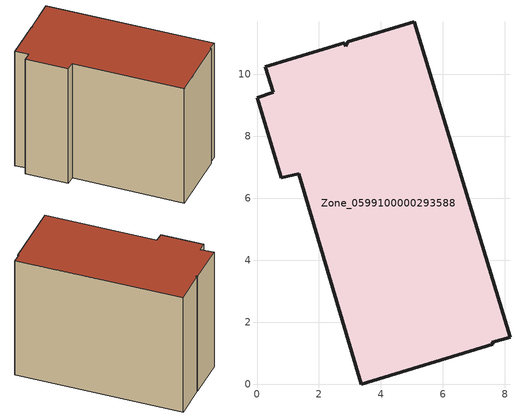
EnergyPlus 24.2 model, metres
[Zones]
Zone_0599100000293588
 floor ground (C_G): 1.34,6.8 0.78,6.66 0,9.25 0.53,9.42 0.26,10.24 2.83,11.02 2.86,10.91 2.93,11.05 5.08,11.7 8.17,1.51 7.59,1.36 7.61,1.29 3.36,0 z0
 wall outside (C_F): 0.78,6.66 1.34,6.8 3.36,0 7.61,1.29 7.59,1.36 8.17,1.51 5.08,11.7 2.93,11.05 2.86,10.91 2.83,11.02 0.26,10.24 0.53,9.42 0,9.25 0.78,6.66 z0:8.21
 roof outside (C_R): 7.59,1.36 8.17,1.51 5.08,11.7 2.93,11.05 2.86,10.91 2.83,11.02 0.26,10.24 0.53,9.42 0,9.25 0.78,6.66 1.34,6.8 3.36,0 7.61,1.29 z8.21
[BUILDING]
Pand.0599100000293588: North Axis=0; Terrain=City; Loads Convergence Tolerance Value=0.04; Temperature Convergence Tolerance Value=0.4; Solar Distribution=FullExterior; Maximum Number of Warmup Days=25; Minimum Number of Warmup Days=1
[Site:Location]
Rotterdam.The.Hague.AP_ZH_NLD Design_Conditions: Latitude=51.96; Longitude=4.45; Time Zone=1; Elevation=-4.5
[SITE:GROUNDTEMPERATURE:BUILDINGSURFACE]
18, 18, 18, 18, 18, 18, 18, 18, 18, 18, 18, 18
[MATERIAL] Thermal Absorptance=0.9; Solar Absorptance=0.7; Visible Absorptance=0.7
Name | Roughness | Thickness | Conductivity | Density | Specific Heat
G.D.1965 | MediumSmooth | 0.15 | 1 | 540 | 1210
F.D.1965 | Rough | 0.3 | 0.857143 | 1920 | 840
R.D.1965 | MediumRough | 0.2 | 0.08 | 1500 | 1000
[CONSTRUCTION]
C_G: G.D.1965
C_F: F.D.1965
C_R: R.D.1965
[ZONE]
Zone_0599100000293588: Type=1; Multiplier=1; Ceiling Height=Autocalculate; Volume=Autocalculate; Floor Area=autocalculate; Part of Total Floor Area=Yes
[ZONEINFILTRATION:DESIGNFLOWRATE]
Infil_Zone_0599100000293588: Zone or ZoneList or Space or SpaceList=Zone_0599100000293588; Schedule=AlwaysOn; Design Flow Rate Calculation Method=Flow/Area; Flow Rate per Floor Area=0.0042; Constant Term Coefficient=1; Temperature Term Coefficient=0; Velocity Term Coefficient=0; Velocity Squared Term Coefficient=0
[HVACTEMPLATE:ZONE:IDEALLOADSAIRSYSTEM]
Zone_0599100000293588: Maximum Heating Supply Air Temperature=50; Minimum Cooling Supply Air Temperature=13; Maximum Heating Supply Air Humidity Ratio=0.0156; Minimum Cooling Supply Air Humidity Ratio=0.0077; Heating Limit=NoLimit; Cooling Limit=NoLimit; Dehumidification Control Type=ConstantSensibleHeatRatio; Cooling Sensible Heat Ratio=0.7; Dehumidification Setpoint=60; Humidification Control Type=None; Humidification Setpoint=30; Outdoor Air Method=None; Outdoor Air Flow Rate per Person=0.00944; Outdoor Air Flow Rate per Zone Floor Area=0; Outdoor Air Flow Rate per Zone=0; Demand Controlled Ventilation Type=None; Outdoor Air Economizer Type=NoEconomizer; Heat Recovery Type=None; Sensible Heat Recovery Effectiveness=0.7; Latent Heat Recovery Effectiveness=0.65
[ZONECONTROL:THERMOSTAT]
ThermostatControl_Zone_0599100000293588: Zone or ZoneList=Zone_0599100000293588; Control Type Schedule=DualSetpointControlType; Control 1=Thermostat_Zone_0599100000293588; Temperature Difference Between Cutout And Setpoint=0
[THERMOSTATSETPOINT:DUALSETPOINT]
Thermostat_Zone_0599100000293588: Heating Setpoint Temperature Schedule=HeatingSetpoint_Zone_0599100000293588; Cooling Setpoint Temperature Schedule=CoolingSetpoint_Zone_0599100000293588
[SCHEDULE:COMPACT]
HeatingSetpoint_Zone_0599100000293588: Through: 12/31, For: AllDays, Until: 24:00, 21
CoolingSetpoint_Zone_0599100000293588: Through: 12/31, For: AllDays, Until: 24:00, 24
DualSetpointControlType: Through: 12/31, For: AllDays, Until: 24:00, 4
AlwaysOn: Through: 12/31, For: AllDays, Until: 24:00, 1
